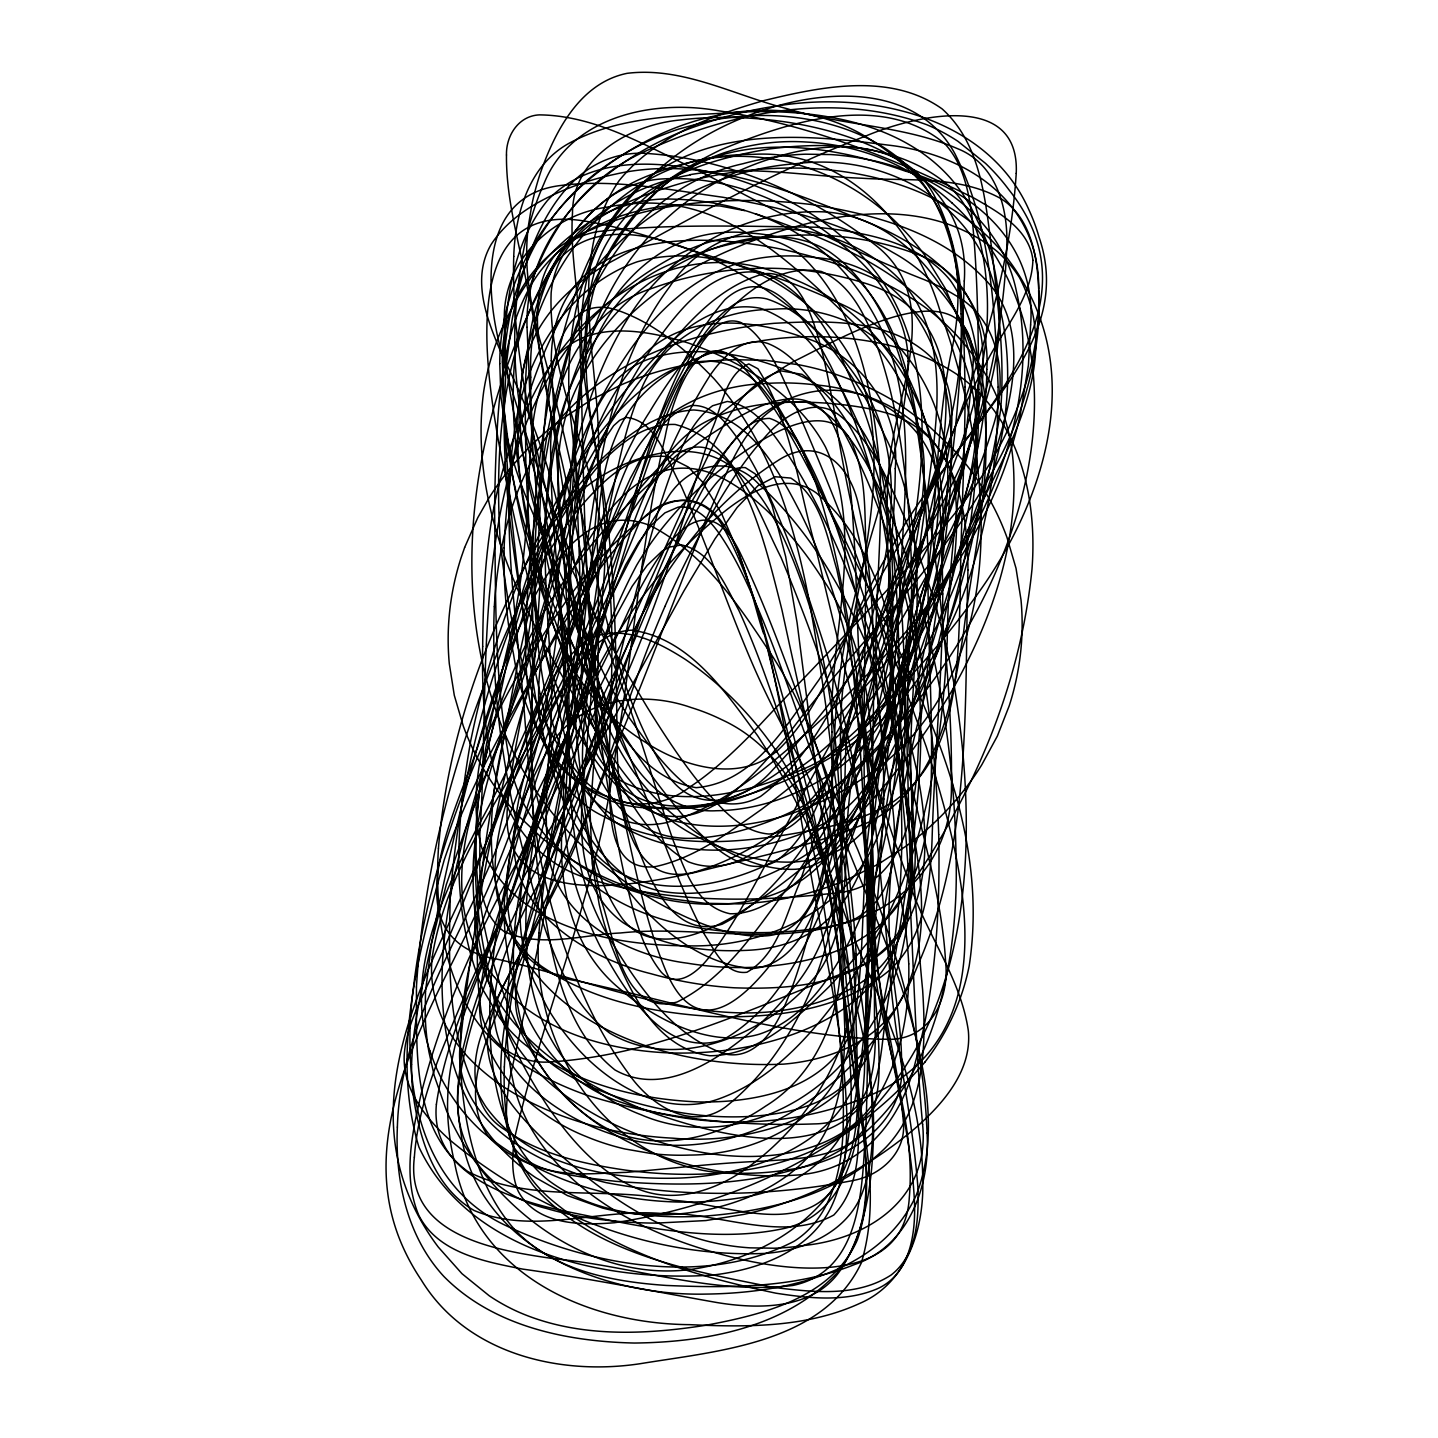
<?xml version="1.0" encoding="UTF-8"?>
<svg xmlns="http://www.w3.org/2000/svg" width="1438" height="1438" viewBox="0 0 1438 1438"><rect width="100%" height="100%" fill="white"/><g stroke="black" fill="none" stroke-linecap="round" stroke-linejoin="round"><path stroke-width="1.5" d="M911.099 630.132L881.296 744.632L860.337 813.602A1122.431 1058.044 -13.4 0 1 840.367 867.581C812.075 930.098 785.921 1003.994 723.116 1039.71C663.673 1059.608 624.182 989.002 600.131 946.384A422.305 398.074 -13.4 0 1 581.186 901.932C559.166 843.279 560.514 779.27 569.987 718.227C586.183 633.565 578.436 547.429 575.613 462.011C572 386.678 592.941 296.731 669.641 264.574C745.172 230.961 834.651 224.652 912.878 252.764C983.736 275.287 992.508 353.442 976.312 415.654C959.398 492.461 927.42 564.846 907.971 640.953C873.819 747.041 903.531 945.575 744.524 950.428C702.661 952.262 658.496 945.701 622.798 922.477C562.653 877.45 585.014 792.428 588.07 728.85C601.515 622.384 574.787 517.141 550.988 414.198C539.574 354.827 511.694 248.217 597.273 231.644C669.766 223.483 743.41 226.413 816.263 227.204C863.447 232.093 917.714 241.171 949.853 279.835A101.109 95.321 -13.4 0 1 954.544 286.845L957.115 291.177C1013.341 397.122 943.346 511.101 915.431 614.421M945.431 439.704C928.373 498.411 900.691 553.271 881.728 611.33C865.281 660.635 852.123 710.965 835.083 760.091C821.08 795.933 809.001 836.97 776.592 860.751A34.692 32.697 -13.4 0 1 748.569 865.442C721.193 857.641 701.295 835.334 682.708 815.022C637.07 761.205 600.419 700.252 568.855 637.322C494.007 489.711 452.017 259.253 619.49 156.796A262.866 247.803 -13.4 0 1 678.538 129.132L706.346 121.511A247.965 233.747 -13.4 0 1 738.341 116.604L751.319 115.723A256.719 241.997 -13.4 0 1 790.289 116.891C843.063 122.302 898.426 144.483 928.013 190.769C951.309 227.258 959.326 271.153 961.033 313.79M664.967 606.405C628.28 689.665 606.171 778.515 568.459 861.362C544.373 917.444 508.621 967.702 485.738 1024.323C469.615 1058.871 468.393 1107.134 504.612 1129.585C540.023 1154.462 583.504 1163.953 625.638 1170.137A472.689 445.564 -13.4 0 0 668.4 1173.911C726.118 1176.374 786.514 1168.501 836.646 1137.997A187.767 176.982 -13.4 0 0 866.233 1115.708C975.917 1003.365 977.768 830.247 954.059 684.416A781.571 736.741 -13.4 0 0 944.874 640.521C934.574 598.567 920.715 557.531 904.502 517.5C888.127 480.544 871.859 440.226 838.839 414.863C812.65 395.216 781.535 417.451 764.135 438.087C739.779 465.283 720.941 496.811 703.254 528.573A995.851 938.726 -13.4 0 0 664.967 606.405M574.301 237.144C503.857 320.315 493.773 436.289 500.226 540.904C508.746 622.816 525.517 709.491 579.244 774.705C606.89 808.551 655.566 813.477 689.575 787.197C712.277 772.242 732.104 753.44 751.229 734.243C817.269 662.702 886.671 594.146 949.601 519.819C1003.149 455.846 1041.651 375.282 1038.631 290.35M912.627 735.735C996.408 638.077 991.159 496.991 961.105 379.38A841.679 793.399 -13.4 0 0 940.686 313.053C915.79 228.48 848.708 148.671 752.991 154.369A218.989 206.425 -13.4 0 0 718.353 156.778C618.25 168.839 546.799 259.613 526.614 353.568C504.648 447.829 526.11 545.775 560.137 634.41C576.8 676.813 591.827 720.007 611.456 761.169C623.84 785.957 642.139 810.043 669.263 819.444C740.786 840.008 817.898 811.158 876.335 769.33A244.352 230.332 -13.4 0 0 912.645 735.735M924.922 1062.107C847.341 1152.737 730.881 1205.26 614.332 1222.749C580.826 1225.464 536.446 1225.194 518.255 1191.311C511.137 1174.9 512.162 1156.44 514.391 1139.112C543.977 1009.332 599.394 885.88 615.59 752.667C633.475 647.513 641.15 540.616 665.201 436.541C671.474 402.047 699.677 313.502 744.291 368.218C785.795 416.984 811.841 476.409 841.536 532.581C905.437 667.627 992.993 810.493 969.176 966.012A243.921 229.936 -13.4 0 1 924.922 1062.107M593.66 316.917C464.528 454.408 491.67 660.851 479.843 833.896C480.651 866.575 474.127 909.481 504.127 931.518C540.76 948.343 582.12 934.718 620.479 932.974C697.7 924.778 779.27 948.109 853.777 919.619C918.54 884.55 888.073 796.077 883.202 738.719C866.575 650.443 883.723 561.09 880.074 472.293C873.873 396.097 859.529 311.381 801.955 256.162C747.257 211.602 673.326 251.075 626.105 287.87A335.018 315.803 -13.4 0 0 593.66 316.917M862.674 981.453C911.656 950.41 916.078 884.981 910.038 832.674C893.699 732.355 904.987 630.186 890.302 529.849A510.113 480.849 -13.4 0 0 876.964 473.659A533.606 503.012 -13.4 0 0 861.56 430.771C839.918 382.885 813.333 327.073 760.378 308.271C708.107 298.061 666.711 343.502 635.506 378.877C545.523 479.861 523.342 615.985 480.04 739.294C462.281 800.768 387.865 929.667 487.464 957.151C604.212 980.41 730.468 1047.403 847.27 990.692A159.978 150.792 -13.4 0 0 862.692 981.471M690.294 174.627C747.257 164.759 804.759 176.155 861.865 178.222C908.187 181.296 958.355 175.202 1000.56 198.426C1029.105 216.06 1036.546 251.992 1038.344 283.106C1042.406 336.887 1030.363 390.992 1008.541 440.028C956.018 554.439 858.432 638.472 785.004 738.701C751.607 777.167 701.295 839.181 644.332 808.084C593.193 774.615 565.835 715.603 547.267 659.359A378.194 356.498 -13.4 0 1 538.477 622.348C525.499 542.881 538.154 461.993 551.419 383.407C567.417 309.943 588.501 230.547 647.01 178.941C714.92 126.544 807.563 134.651 887.588 145.04C966.893 153.776 1039.566 201.967 1038.703 289.038M744.668 210.613L719.935 205.958L681.54 204.645A218.738 206.191 -13.4 0 0 643.253 209.858C594.955 220.194 548.184 248.486 526.2 294.161C501.952 342.945 498.519 398.488 496.074 451.999A2181.823 2056.682 -13.4 0 0 494.582 509.933C495.948 596.195 493.629 683.841 511.191 768.719C524.259 830.175 577.573 874.286 635.704 891.794A257.744 242.95 -13.4 0 0 668.832 900.17C719.575 909.481 778.821 905.005 817.557 867.258C842.632 842.398 857.821 809.558 870.044 776.969C899.181 695.471 898.085 607.843 903.603 522.605C907.396 455.451 909.283 384.306 878.169 322.633A254.58 239.984 -13.4 0 0 852.986 283.214C811.248 227.653 741.523 200.799 673.595 199.163C606.584 195.856 549.298 243.31 517.374 298.601A283.16 266.929 -13.4 0 0 501.269 330.219A271.89 256.306 -13.4 0 0 483.689 391.531C466.343 521.581 538.333 640.521 605.128 745.891C628.478 782.847 658.191 817.377 697.987 837.06A237.917 224.274 -13.4 0 0 729.39 850.505C792.122 875.49 864.651 862.279 885.251 790.505C908.942 720.007 930.907 648.826 952.513 577.627C972.34 500.19 994.233 411.16 952.909 336.887C908.546 269.391 828.414 239.175 755.327 213.687M952.064 203.01C921.47 174.879 883.399 154.855 842.578 146.64A232.507 219.169 -13.4 0 0 805.765 142.002C741.792 137.94 675.734 163.375 635.129 213.759A227.42 214.37 -13.4 0 0 617.549 237.612C577.285 297.468 582.462 373.449 594.703 441.124C615.77 541.389 616.093 643.882 617.082 745.819C618.016 794.908 625.818 895.982 700.306 870.296C745.459 856.275 784.411 827.839 821.026 798.755A641.654 604.859 -13.4 0 0 918.163 700.252C1019.398 573.546 1088.44 373.862 978.451 231.23A268.582 253.178 -13.4 0 0 952.064 203.01M1001.747 251.452C941.566 180.936 841.59 161.487 753.063 169.864A391.28 368.847 -13.4 0 0 684.524 182.338C628.316 198.336 557.567 225.065 551.149 292.867C548.238 370.177 585.446 441.43 599.215 516.242C618.016 597.705 610.844 681.63 609.119 764.351C611.132 797.659 602.037 873.19 655.638 866.557C695.363 857.875 728.689 832.458 761.331 809.54C842.65 748.102 918.073 677.496 977.409 594.254C1038.793 509.232 1080.963 391.298 1028.386 291.716A243.633 229.667 -13.4 0 0 1001.801 251.416M494.546 977.319C445.654 918.828 458.434 836.071 487.123 771.559C520.143 693.745 564.631 621.576 601.929 545.847C629.179 491.976 650.641 435.462 677.136 381.232C692.631 352.13 707.999 319.434 737.73 302.322A39.671 37.388 -13.4 0 1 766.849 298.924C810.924 313.466 838.102 355.492 862.099 392.628A491.454 463.27 -13.4 0 1 885.035 436.361C941.135 546.997 905.329 671.51 911.476 789.067C912.519 840.403 915.413 893.645 897.258 942.663C872.596 1008.308 800.355 1038.631 735.735 1048.877A333.922 314.778 -13.4 0 1 659.97 1052.418C612.786 1049.147 564.81 1036.942 526.2 1008.559A188.612 177.791 -13.4 0 1 494.618 977.265M429.836 1050.926C404.096 973.778 442.616 895.82 476.877 828.126C539.574 716.771 578.058 594.577 630.257 478.512C645.5 451.442 658.928 415.402 691.408 405.516C713.338 404.204 727.484 424.57 738.952 440.28C777.599 501.197 799.941 570.616 822.123 638.76C869.415 786.262 881.476 945.593 855.322 1098.308C845.868 1151.874 796.688 1188.813 744.722 1197.081C653.301 1212.953 552.462 1191.455 481.011 1130.645A206.407 194.561 -13.4 0 1 429.962 1050.89M763.65 633.619C747.49 588.466 731.547 469.956 657.975 507.578C595.943 548.903 555.481 614.655 516.889 676.831A722.577 681.127 -13.4 0 0 493.971 720.204C455.073 804.112 424.839 893.088 413.749 985.228C401.579 1073.036 414.755 1182.18 504.576 1224.96C590.335 1265.889 706.669 1286.992 794.279 1241.174C830.517 1218.256 841.032 1172.779 843.01 1132.713C845.31 1070.357 836.772 1008.218 829.618 946.42A1890.7 1782.239 -13.4 0 0 819.301 879.445L801.326 789.354L767.155 647.208M823.507 865.101C810.996 805.819 779.108 745.873 721.75 719.683A204.987 193.231 -13.4 0 0 691.139 707.55C641.114 689.809 575.739 698.401 548.543 749.234C517.249 801.487 503.3 861.811 475.079 915.664C427.499 1017.816 350.584 1135.445 404.438 1250.287A242.123 228.229 -13.4 0 0 421.262 1279.946C466.379 1353.967 559.616 1376.076 640.611 1363.637C718.065 1350.911 822.913 1343.541 861.254 1263.031C885.844 1181.856 853.111 1098.039 847.485 1016.235C836.485 940.47 831.002 861.955 799.043 791.349A331.926 312.891 -13.4 0 0 776.556 751.427C752.146 715.657 721.373 684.039 685.567 659.575C657.903 641.672 621.45 623.283 588.843 639.173C530.37 682.025 523.234 762.014 493.953 823.812C446.571 943.022 351.483 1074.707 413.641 1206.482A256.683 241.961 -13.4 0 0 438.338 1247.141L461.975 1273.691L489.244 1295.782A195.137 183.956 -13.4 0 0 518.83 1312.157C577.968 1337.915 644.763 1334.967 707.119 1325.045C763.398 1314.44 832.081 1297.561 857.372 1239.826C878.187 1180.131 858.612 1116.769 851.799 1056.337C843.099 994.683 837.509 932.507 824.909 871.464M916.599 422.359C903.28 359.931 884.37 289.937 829.097 251.542C786.029 225.029 731.708 238.223 689.126 258.84A245.916 231.806 -13.4 0 0 658.137 276.905L648.52 283.789A225.604 212.662 -13.4 0 0 617.927 311.435C530.029 407.188 542.827 545.685 550.736 665.399C555.158 724.393 542.701 783.153 547.303 842.075C549.406 914.406 623.139 955.03 687.418 963.19A309.332 291.59 -13.4 0 0 754.788 967.235C805.963 964.395 862.351 950.878 895.425 908.528C920.284 875.4 928.031 833.267 930.817 792.841C933.819 713.392 926.647 633.96 928.283 554.475C921.92 441.843 920.644 269.445 782.667 237.935A188.144 177.359 -13.4 0 0 750.888 233.1C621.683 219.079 567.057 362.376 551.779 466.2C542.126 525.301 540.994 585.284 535.727 644.835C530.928 711.199 521.221 783.512 554.852 844.358C611.887 928.265 729.138 942.178 822.212 927.6C895.389 918.127 951.453 862.782 951.453 787.97C952.819 665.345 933.298 543.258 916.24 422.053M574.157 237.036A198.786 187.389 -13.4 0 1 690.348 174.915M961.105 313.79A448.045 422.341 -13.4 0 1 945.287 439.686M459.854 1048.248C455.594 1101.472 502.006 1140.226 545.793 1160.736A298.349 281.237 -13.4 0 0 572.216 1172.168A287.834 271.315 -13.4 0 0 606.045 1182.611C687.508 1198.267 773.159 1196.218 854.388 1180.256C881.871 1174.702 906.461 1151.64 903.37 1121.874C898.444 1063.832 880.685 1007.481 875.4 949.35A1475.891 1391.247 -13.4 0 1 867.294 865.137C860.733 758.725 866.089 652.079 865.766 545.577C864.633 509.681 866.431 471.305 849.57 438.464C829.241 405.085 784.483 426.421 759.228 441.915C720.025 466.289 685.351 497.925 657.202 534.487A328.008 309.188 -13.4 0 0 636.621 565.314C593.373 646.363 572.881 737.155 543.672 823.758C520.143 910.919 491.239 1004.155 516.314 1094.192A195.568 184.334 -13.4 0 0 531.233 1128.56C575.685 1203.93 662.001 1241.389 743.985 1259.976C802.027 1272.936 904.682 1281.042 909.319 1197.351C916.348 1116.661 881.458 1040.645 873.729 961.483C861.686 833.411 900.35 690.977 821.475 577.213A414.216 390.471 -13.4 0 0 798.45 545.074C776.089 517.68 750.366 491.652 718.209 476.032C636.657 439.615 585.338 537.848 559.472 598.55C504.792 742.368 475.313 895.461 459.854 1048.248M482.683 646.417C481.047 733.829 490.574 851.368 591.845 879.697C671.636 903.657 757.287 902.291 839.415 892.549C904.035 885.035 915.629 808.785 917.983 755.957C921.956 660.689 955.227 566.374 938.906 470.729A334.91 315.695 -13.4 0 0 929.433 432.658C910.919 374.24 872.74 320.44 818.24 290.782A229.343 216.185 -13.4 0 0 788.15 276.977C679.203 230.224 575.811 303.382 530.119 401.705A404.851 381.627 -13.4 0 0 508.279 453.024C486.925 515.074 483.222 581.312 482.683 646.417M504.109 413.317C503.516 496.2 516.116 578.507 532.527 659.539C550.538 735.968 560.532 827.353 627.939 877.881A95.465 89.983 -13.4 0 0 663.457 891.596C694.338 896.575 725.902 890.374 755.022 879.948A243.471 229.505 -13.4 0 0 788.923 864.651C952.172 779.827 863.321 574.175 894.256 432.227C906.156 370.447 936.228 292.291 875.49 245.125C809.324 193.591 726.496 157.695 642.229 153.183C566.68 152.554 531.79 232.956 517.321 295.419A474.091 446.894 -13.4 0 0 512.09 319.973L505.942 367.427L504.109 413.317M530.73 377.169C529.292 449.95 548.974 520.646 557.836 592.384A745.118 702.373 -13.4 0 1 561.575 633.205C566.985 696.118 559.346 772.08 610.539 818.779C672.876 863.034 761.403 857.03 826.688 822.087A127.389 120.073 -13.4 0 0 856.868 797.605C905.509 741.109 907.791 662.612 933.226 595.458C956.252 527.98 984.437 458.219 974.82 385.438A316.684 298.511 -13.4 0 0 960.53 323.604L945.179 288.265L924.742 255.263A274.658 258.894 -13.4 0 0 901.051 227.222C848.222 171.769 766.652 143.351 691.354 162.027A224.148 211.278 -13.4 0 0 655.782 173.009C570.922 201.284 527.333 292.004 530.73 377.169M550.7 454.821C551.455 576.063 579.101 696.747 562.869 818.132C556.596 880.308 570.077 949.565 621.522 990.225A230.35 217.138 -13.4 0 0 650.371 1011.543C682.403 1030.992 721.804 1045.049 759.228 1034.21C803.177 1019.686 830.822 978.577 850.487 939.014C899.523 842.165 897.977 731.816 907.702 626.465A704.44 664.032 -13.4 0 1 915.934 575.524C933.765 479.915 996.786 319.578 860.212 281.794C792.967 261.554 718.982 264.322 652.996 288.031C582.767 310.195 548.723 385.402 550.7 454.821M869.451 887.3C866.629 949.242 880.254 1010.411 878.995 1072.263C878.205 1100.214 871.122 1133.845 843.369 1147.075C818.384 1158.704 790.163 1159.208 763.147 1161.149C717.274 1162.839 671.726 1168.627 625.997 1172.383C588.933 1173.156 540.382 1181.389 514.373 1148.207C502.923 1127.518 506.374 1102.658 509.394 1080.226C538.207 953.017 562.186 824.783 585.787 696.477A3210.695 3026.541 -13.4 0 1 611.006 584.637C639.155 487.446 657.49 378.733 724.896 299.679C772.458 257.096 811.661 330.291 830.409 365.324C865.622 437.296 887.677 516.134 891.937 596.267C896.845 694.015 871.069 789.822 869.451 887.3M908.762 963.909C909.769 1008.074 901.932 1053.587 880.308 1092.538C842.039 1161.149 748.335 1165.175 680.228 1147.704A342.478 322.849 -13.4 0 1 604.427 1119.645C559.975 1096.475 516.889 1061.532 500.442 1012.586C475.313 937.288 468.644 855.772 481.622 777.455A501.503 472.743 -13.4 0 1 507.38 685.477C547.644 585.32 619.994 499.813 707.047 436.81C740.642 415.294 800.031 373.017 831.074 420.777C852.375 461.256 851.817 508.657 855.017 553.181C857.138 602.18 857.533 651.324 862.315 700.18C869.666 789.498 904.089 874.322 908.762 963.909M938.726 834.579C940.236 910.739 935.814 987.69 915.557 1061.442C900.979 1121.928 860.499 1172.33 792.841 1175.295C687.598 1181.874 551.455 1132.03 520.844 1020.674C493.953 908.852 544.804 797.119 593.786 699.03C630.006 628.226 661.552 555.23 694.392 482.826C716.933 442.347 732.787 387.307 781.014 370.896L801.973 374.311C856.904 410.495 873.729 480.148 894.202 538.693C921.309 634.985 935.239 734.692 938.726 834.579M965.078 387.038C965.222 455.325 960.62 523.522 960.314 591.809C957.762 664.194 959.523 754.177 894.148 801.2C863.375 820.864 826.778 827.893 791.349 833.986C739.384 842.47 684.542 847.27 633.816 829.852A187.264 176.515 -13.4 0 1 603.978 816.514C539.52 786.011 529.382 704.261 545.146 641.402C555.481 585.338 568.352 529.526 571.263 472.401C574.823 426.151 577.303 379.111 591.881 334.695A291.86 275.125 -13.4 0 1 611.815 288.714C628.766 257.779 651.63 230.098 678.97 207.809A260.08 245.161 -13.4 0 1 726.172 177L737.173 171.661A274.784 259.038 -13.4 0 1 771.882 158.36C825.376 140.996 900.871 136.754 932.938 193.141C965.222 252.045 963.244 321.806 965.078 387.038M967.954 569.933C964.251 702.535 972.465 841.248 917.714 965.545C870.835 1081.807 738.377 1179.699 610.521 1133.773A237.198 223.591 -13.4 0 1 571.947 1116.787C533.678 1095.504 495.966 1060.219 493.935 1013.646C493.072 971.926 512.845 933.639 530.964 897.258C577.375 814.933 606.674 724.842 634.985 635.111C670.054 531.862 750.061 329.374 892.854 407.889A161.919 152.626 -13.4 0 1 912.339 421.19L923.825 431.436A140.133 132.098 -13.4 0 1 943.076 455.81C963.694 489.963 967.594 530.892 967.954 569.933M414.36 1157.177C404.707 1236.105 496.505 1250.449 554.079 1258.735C633.673 1266.177 712.403 1295.243 792.841 1285.464C866.467 1270.185 861.739 1176.985 866.287 1119.106C869.397 997.81 868.39 876.335 860.607 755.238C856.023 692.9 850.056 630.455 836.754 569.286C827.245 537.111 821.17 497.746 790.828 478.081L775.262 476.751L757.88 485.792L737.209 507.362L714.974 538.873L683.877 591.036L619.023 708.772L540.886 845.023L495.499 930.404A1696.265 1598.966 -13.4 0 0 462.101 1001.711C440.981 1051.555 418.188 1102.479 414.36 1157.177M499.777 363.652L500.927 396.834L505.565 429.477A375.713 354.161 -13.4 0 0 513.294 460.951C524.996 500.298 544.013 536.859 560.478 574.319C583.864 624.667 595.224 679.437 616.507 730.576C631.893 772.691 668.041 813.584 716.466 810.726C753.35 810.349 789.516 798.324 821.188 779.827A181.907 171.482 -13.4 0 0 875.652 730.45C949.511 616.992 924.131 474.648 952.28 347.744C965.509 285.048 957.834 212.752 906.947 168.174A221.937 209.211 -13.4 0 0 871.374 140.187C802.009 94.674 710.066 105.118 640.431 144.339A293.334 276.509 -13.4 0 0 600.275 170.547C540.149 215.664 499.579 287.654 499.777 363.652M504.45 900.044C500.604 982.46 537.686 1076.487 623.391 1103C707.047 1131.958 803.285 1128.219 883.166 1089.339C1009.746 1020.746 960.153 854.837 926.234 746.753C880.793 621.018 836.413 494.33 780.475 372.802C769.941 354.251 759.857 332.951 740.354 322.292C717.724 314.688 703.074 340.824 693.224 356.84C649.94 440.927 627.831 533.732 592.816 621.252C559.562 712.619 511.029 801.343 504.45 900.044M513.276 390.291C512.323 450.777 525.158 510.274 537.866 569.071C549.873 627.166 572.684 686.717 620.659 724.554A241.278 227.438 -13.4 0 0 646.111 742.727C685.71 768.251 745.405 784.789 782.452 745.747C825.322 701.115 841.841 639.515 870.457 586.039A792.05 746.628 -13.4 0 1 894.023 543.366C949.691 435.57 1112.059 320.189 1008.973 189.852A224.616 211.728 -13.4 0 0 985.497 163.357L957.978 141.337A188.522 177.719 -13.4 0 0 926.665 124.675C832.584 90.306 725.777 112.559 637.897 154.747C551.221 197.707 513.618 298.457 513.276 390.291M892.8 599.502C891.578 667.052 891.955 735.178 907.45 801.326C919.08 861.488 932.166 926.432 907.827 985.282A151.493 142.793 -13.4 0 1 899.361 1002.376C876.101 1042.496 827.911 1060.399 783.674 1064.12C686.25 1068.668 563.534 1036.726 516.044 943.274C493.827 883.471 517.518 820.002 532.635 761.547C551.832 696.405 555.949 628.334 567.291 561.683C579.568 489.082 606.207 418.961 645.734 356.84C672.499 318.679 708.233 264.448 761.87 272.753C815.975 293.406 840.062 353.173 861.038 402.73C885.179 465.301 893.429 532.761 892.8 599.502M998.152 387.056L997.433 421.604A697.664 657.651 -13.4 0 1 992.004 479.501C980.572 559.166 954.562 639.946 900.314 701.079A283.25 267.001 -13.4 0 1 869.127 731.079C799.33 788.509 597.309 874.448 595.224 714.38C592.905 616.74 582.498 519.729 571.192 422.772C561.557 338.451 579.298 246.006 642.139 185.107A284.562 268.241 -13.4 0 1 742.206 118.042C810.043 89.533 913.328 77.67 954.886 153.686C991.142 225.317 994.665 308.271 998.152 387.056M411.592 1064.462L411.574 1070.627A247.426 233.244 -13.4 0 0 412.814 1091.837C418.566 1136.074 433.018 1186.602 474.073 1210.472C533.552 1235.35 598.514 1208.513 660.366 1213.402C716.825 1211.102 781.104 1243.816 833.806 1215.02C867.168 1179.394 856.904 1124.929 857.749 1080.298C853.525 934.251 853.237 777.293 768.917 650.857C737.406 603.061 702.733 552.623 650.569 525.733C579.388 497.26 538.351 585.41 515.092 636.764C478.89 725.04 457.59 818.456 437.619 911.476C428.901 962.346 413.299 1012.568 411.592 1064.462M479.807 995.402C474.756 1061.496 529.418 1114.144 586.686 1136.739A240.416 226.629 -13.4 0 0 624.883 1148.962L650.893 1153.492A239.427 225.694 -13.4 0 0 689.431 1155.074C759.282 1154.93 836.197 1115.636 850.074 1041.651C867.617 964.592 858.684 884.532 872.111 806.79A930.296 876.928 -13.4 0 1 881.494 753.206C897.258 671.097 933.693 593.301 938.277 509.124C946.258 433.737 883.669 390.327 815.58 384.917A254.238 239.661 -13.4 0 0 766.49 383.425C709.635 385.258 649.832 412.526 626.824 467.548C600.023 526.218 598.064 591.791 586.524 654.326A708.305 667.681 -13.4 0 1 578.094 693.907C556.776 798.126 491.383 889.097 479.807 995.402M503.174 373.808C504.864 484.085 519.154 594.02 536.392 702.822C547.339 754.986 558.843 810.511 594.397 852.141C629.359 893.016 690.078 891.776 737.209 876.425A223.627 210.811 -13.4 0 0 774.525 861.02C821.637 838.516 855.143 794.153 868.947 744.363C889.044 668.508 902.705 590.964 915.647 513.618C927.923 429.117 927.672 332.052 868.929 263.729C838.444 227.815 797.533 201.823 753.692 185.25A339.422 319.955 -13.4 0 0 718.101 174.016C661.965 160.445 590.712 154.315 547.447 200.493C508.135 248.594 505.062 314.401 503.174 373.808M504.343 319.524C503.138 445.852 567.83 562.348 568.837 688.658C569.897 771.217 563.696 859.169 606.692 933.532C635.236 981.453 669.659 1034.857 724.824 1053.946C753.26 1060.237 772.781 1032.412 782.883 1009.853C801.272 969.014 810.96 925.011 821.835 881.746C848.294 743.716 917.192 614.871 924.221 473.318C925.209 417.541 898.678 364.875 858.468 327.379C797.461 268.457 728.545 197.042 636.387 203.459A197.078 185.772 -13.4 0 0 606.89 207.18C551.383 214.819 502.833 260.925 504.343 319.524M598.298 459.477L598.082 478.638A694.626 654.775 -13.4 0 1 596.572 508.621C592.492 561.251 583.037 613.415 581.545 666.261C580.952 706.633 584.062 755.813 620.785 780.78C680.551 811.715 753.278 792.392 811.032 765.627A232.579 219.241 -13.4 0 0 857.425 734.836C945.269 652.798 981.956 526.308 1000.578 410.387C1005.108 358.152 997.9 305.935 992.364 254.095C985.551 203.819 982.406 145.346 942.214 108.964C890.32 72.098 821.332 86.64 763.955 100.57C710.875 115.705 655.153 136.52 619.185 180.541C562.833 263.226 602.414 367.175 598.298 459.477M831.991 732.032C830.337 804.237 839.648 876.066 840.906 948.163C843.117 1009.027 819.103 1073.125 765.555 1106.164A204.142 192.422 -13.4 0 1 733.542 1124.192C690.725 1144.235 636.998 1149.501 596.069 1122.053C554.169 1094.66 527.369 1050.064 508.171 1004.91A465.085 438.41 -13.4 0 1 481.299 909.355C465.085 816.209 490.034 723.494 510.939 633.331C522.156 583.361 527.117 532.276 528.537 481.155C531.377 439.992 530.838 395.18 554.277 359.392C586.165 318.841 645.986 329.697 688.874 343.197C743.302 362.394 797.569 394.821 825.556 447.146C867.222 537.56 827.767 637.304 831.991 732.032M856.077 953.538C860.068 1039.063 813.602 1121.838 744.165 1170.065C713.446 1191.509 672.427 1204.055 636.477 1188.273C599.43 1172.437 571.911 1141.053 549.298 1108.698C500.64 1036.115 469.381 949.134 473.426 860.949C478.171 776.933 520.394 700.971 530.999 617.927C541.838 545.793 538.729 472.491 546.907 400.088C551.617 363.796 561.413 295.149 614.08 309.134C653.337 321.699 685.98 349.65 714.057 378.787C795.016 470.945 809.989 597.507 827.066 714.201C835.64 794.1 852.051 873.226 856.077 953.538M908.133 361.154C906.749 414.324 891.057 465.984 876.749 516.817C858.935 576.476 842.578 636.998 837.06 699.228C831.991 752.991 833.591 807.383 824.387 860.733C819.48 892.962 803.195 934.017 765.304 935.922C738.323 937.486 712.116 928.283 687.688 917.768C618.771 886.797 559.688 834.202 521.976 768.611C465.84 667.915 461.256 546.224 486.655 435.75A685.225 645.914 -13.4 0 1 530.029 310.213C556.937 255.766 589.67 185.718 658.946 179.175C739.186 173.045 817.97 214.01 870.871 272.519C891.614 297.324 908.061 328.152 908.133 361.154M1016.235 173.369C1003.994 366.348 897.851 536.698 848.941 720.708C832.746 775.1 817.988 829.942 799.348 883.579C785.867 914.298 778.102 954.347 746.933 972.25C725.165 975.072 714.56 949.997 704.764 934.898C690.635 908.708 679.473 881.081 668.311 853.525C635.326 767.748 598.118 683.661 564.81 598.01C539.304 527.656 511.856 453.312 521.958 377.241C529.13 324.161 568.999 283.753 614.655 259.883C696.19 214.927 777.958 169.45 865.155 136.286C912.735 115.993 1019.991 89.677 1016.235 173.369M416.445 987.007C416.768 1048.877 411.412 1130.52 468.069 1171.7C531.395 1203.66 605.668 1185.775 673.2 1200.299C724.554 1203.211 803.518 1239.61 837.311 1182.521C865.101 1106.865 843.477 1023.586 838.246 945.88A1479.522 1394.662 -13.4 0 0 827.461 879.265L813.854 815.076L791.206 726.585L759.695 615.356L738.988 553.846L721.552 513.492L702.265 481.748L688.281 467.026L668.023 456.745C629.233 451.55 600.059 483.959 577.195 510.634C550.107 545.865 528.645 584.906 509.591 624.937C458.165 739.024 424.066 861.811 416.445 987.007M438.446 848.366C433.881 921.147 446.715 1007.499 508.639 1054.198C524.259 1066.313 541.569 1076.109 559.562 1084.27A341.741 322.13 -13.4 0 0 585.32 1094.66C658.766 1118.117 737.317 1126.709 814.196 1123.905C874.106 1123.33 877.522 1061.909 874.484 1016.882C873.98 846.766 878.618 668.293 800.139 512.126C777.455 468.68 749.072 413.802 693.691 409.974C657.633 412.149 627.867 434.312 602.54 458.291C568.01 494.169 540.832 536.14 517.428 579.927C475.115 663.601 445.942 754.608 438.446 848.366M986.81 369.368C986.72 448.279 956.234 522.587 930.548 595.907C912.95 644.098 900.943 693.997 887.03 743.302C873.693 784.842 861.218 831.919 824.495 859.277A56.873 53.601 -13.4 0 1 794.98 869.289C759.803 870.529 727.197 853.111 698.706 834.22A307.93 290.26 -13.4 0 1 674.062 815.292C596.608 752.577 580.143 648.826 567.003 556.111C557.674 485.72 533.768 418.584 502.239 355.276C487.59 321.267 470.532 279.511 491.221 244.334C511.892 212.608 547.842 195.298 582.462 183.075A274.209 258.481 -13.4 0 1 614.727 174.304C698.059 155.178 780.87 187.03 856.976 218.091C922.441 242.285 992.112 290.8 986.81 369.368M1030.597 324.934L1028.422 365.108L1020.261 414.719A467.008 440.208 -13.4 0 1 998.152 484.732C957.528 582.983 884.082 662.972 806.197 733.398C764.279 769.384 720.6 808.156 666.01 822.698C595.476 838.03 560.029 759.606 547.554 703.739C528.088 614.134 531.988 520.951 547.806 431.112C565.26 348.32 590.73 261.159 650.443 198.336C715.639 127.658 823.273 142.038 905.023 171.014C976.294 190.823 1036.96 245.862 1030.597 324.934M1032.897 260.224C1031.603 298.619 1003.454 328.781 986.917 361.639C931.842 462.748 902.219 574.697 865.604 683.158C851.368 723.817 837.329 765.106 814.196 801.721C803.231 817.126 789.067 832.548 769.024 834.04C740.983 831.775 721.84 808.839 704.458 789.282C682.816 763.236 664.248 734.836 646.507 706.058C588.43 608.921 531.826 506.266 517.806 392.197A493.216 464.923 -13.4 0 1 515.361 316.27C518.669 271.225 525.283 225.353 543.924 183.776C570.922 115.957 654.074 98.827 719.395 110.924C808.731 124.567 893.915 158.162 974.443 198.336C998.727 212.303 1029.536 229.271 1032.897 260.224M489.819 1006.474C488.92 1067.589 497.135 1138.249 547.501 1179.627C591.611 1213.169 649.904 1218.903 703.542 1216.189C768.593 1211.371 837.959 1194.87 885.664 1147.524C925.766 1105.912 926.126 1043.826 922.621 989.793C912.069 882.555 912.447 772.386 876.569 669.515C850.343 600.796 813.279 533.372 758.186 483.528C729.12 452.682 686.429 465.247 666.783 499.238C633.906 545.757 610.826 598.334 586.686 649.67A1434.98 1352.673 -13.4 0 0 564.523 702.391C527.297 799.959 492.245 900.997 489.819 1006.474M532.833 647.082L531.485 761.115L532.887 811.122A1011.184 953.178 -13.4 0 0 539.466 882.357C550.862 947.984 559.526 1025.492 614.961 1069.944C663.835 1097.607 718.515 1059.482 755.363 1028.116A303.292 285.91 -13.4 0 0 787.449 994.772C848.762 928.103 842.596 833.698 845.778 749.791C853.525 633.277 927.133 512.377 869.523 398.236C834.831 336.348 776.502 290.746 713.715 259.613C666.801 238.295 598.514 215.035 558.124 260.404C518.453 318.355 525.859 393.329 525.769 460.088C528.07 522.425 533.444 584.673 532.833 647.082M866.107 1020.261C876.677 1120.004 743.266 1125.001 673.505 1111.286C610.629 1100.627 493.558 1061.532 519.154 977.247C538.207 907.684 555.014 837.365 565.278 765.897C580.215 645.536 581.599 517.285 649.706 411.717A561.899 529.669 -13.4 0 1 678.664 368.236C713.5 327.217 759.462 259.667 821.44 271.512C853.579 285.569 867.617 321.141 879.103 351.807C891.92 389.878 899.307 429.531 904.43 469.291A996.552 939.391 -13.4 0 1 910.703 546.692C919.691 706.525 861.524 860.715 866.107 1020.261M872.219 809.504L872.506 890.05L875.329 942.285A969.985 914.352 -13.4 0 0 879.067 978.451C887.336 1054.252 911.44 1127.752 914.55 1204.145C915.449 1235.422 909.391 1274.535 877.324 1288.772C845.292 1302.397 809.27 1298.316 775.837 1293.175C696.351 1276.297 613.631 1252.858 550.628 1199.148C498.626 1154.912 494.546 1080.369 505.978 1017.78C518.201 944.874 544.786 875.526 570.257 806.466C594.218 744.578 609.442 679.293 639.353 619.76C671.977 557.405 717.274 499.112 777.203 461.041C817.845 433.737 851.062 464.726 858.917 507.237C880.811 606.351 871.752 708.88 872.219 809.504M915.269 848.258C915.377 877.773 912.932 908.96 897.006 934.664C860.643 984.796 791.313 989.847 734.405 987.798A381.807 359.895 -13.4 0 1 651.072 973.742C583.792 957.277 503.821 907.306 514.732 827.749C519.855 771.145 544.211 718.946 561.233 665.345A582.3 548.903 -13.4 0 0 574.157 618.682C597.345 506.374 598.01 382.454 669.659 286.737C721.265 207.414 832.44 215.862 895.263 275.107A132.386 124.8 -13.4 0 1 917.696 304.101C946.725 359.212 936.605 423.922 928.66 482.952C918.469 552.3 908.474 621.971 907.791 692.181A975.324 919.385 -13.4 0 0 908.69 742.853L915.269 848.258M477.344 936.695C477.146 960.332 477.236 984.131 480.651 1007.571C483.599 1041.13 516.206 1064.21 549.244 1061.999C656.627 1055.636 755.31 1006.69 854.567 968.763C937.36 934.341 931.447 832.818 914.406 760.378C886.869 643.703 851.314 528.753 834.148 409.794C827.623 375.695 821.655 341.058 808.174 308.864C800.732 290.746 785.292 270.236 763.147 273.957C709.563 289.38 674.907 338.757 640.881 379.704A741.379 698.85 -13.4 0 0 609.155 425.217L578.094 479.124A612.696 577.555 -13.4 0 0 553.199 534.846C525.068 607.052 514.247 684.2 499.831 759.875C488.884 818.294 478.692 877.144 477.344 936.695M504.109 547.914L504.253 574.229A537.093 506.284 -13.4 0 0 513.492 653.948C524.528 727.179 567.794 808.3 652.385 807.958C713.769 813.908 773.59 785.777 814.124 740.588C930.08 626.555 1044.905 463.845 996.157 293.1C976.294 202.327 884.747 152.392 796.418 163.644A266.443 251.147 -13.4 0 0 737.317 174.447C708.844 182.932 681.738 195.784 657.058 212.303A293.118 276.312 -13.4 0 0 585.068 280.554C528.86 357.343 507.848 454.318 504.109 547.914M525.643 634.553C525.23 677.927 527.53 725.471 555.14 761.205C579.029 790.361 617.118 803.213 653.499 807.203A204.196 192.476 -13.4 0 0 683.122 808.192L692.936 807.599A190.14 179.229 -13.4 0 0 718.766 803.77C854.999 772.044 917.12 630.635 978.469 519.46C1013.305 450.058 1034.282 369.494 1016.594 292.256C1002.628 220.643 936.39 172.147 867.581 159.546A253.465 238.924 -13.4 0 0 830.661 154.567L805.496 154.19A253.897 239.337 -13.4 0 0 743.194 163.662C635.488 187.371 578.418 290.62 559.526 391.316A1783.515 1681.202 -13.4 0 0 550.808 429.513L534.792 519.478A1129.729 1064.929 -13.4 0 0 527.926 585.59L525.643 634.553M538.962 932.885C528.681 1051.322 616.543 1178.711 743.752 1173.264A242.519 228.606 -13.4 0 0 786.029 1170.029C842.74 1163 907.45 1126.871 901.554 1061.01C901.464 1030.363 895.892 1000.111 892.459 969.733C883.381 901.842 893.375 833.123 908.079 766.742C925.569 674.512 965.563 582.911 954.796 487.464C949.116 450.112 919.349 421.01 883.292 412.113C867.006 407.655 850.218 405.354 833.447 403.701C788.851 399.962 741.001 401.4 701.241 424.3C663.116 447.506 644.763 490.843 630.707 531.251C590.047 662.253 549.406 795.502 538.962 932.885M551.257 360.704C557.441 486.188 567.992 611.599 576.674 736.975C584.044 798.863 585.14 867.204 623.031 919.601C650.767 953.7 698.688 936.336 730.288 918.199C821.943 864.651 895.748 783.351 950.5 693.188C990.494 623.247 1019.344 543.402 1013.125 461.76C1007.696 391.999 965.293 328.547 904.754 294.215C809.288 237.072 551.779 185.556 551.257 360.704M590.047 811.284L592.168 863.771L599.251 904.664A415.115 391.316 -13.4 0 0 611.168 944.838C629.089 990.369 655.386 1048.374 709.887 1055.762C758.581 1055.456 796.526 1018.32 829.277 986.522C935.707 872.093 1016.271 726.532 1031.981 569.304C1037.445 498.932 1019.955 419.716 959.703 376.271C924.059 351.645 881.26 340.608 838.516 337.553A331.099 312.1 -13.4 0 0 779.414 338.379C726.496 344.257 669.874 360.65 634.841 403.341C604.535 442.742 598.747 494.259 597.273 542.396C600.095 632.181 598.028 721.804 590.047 811.284M846.928 1119.537C847.036 1149.573 844.088 1180.544 830.769 1207.902C809.055 1251.509 758.419 1269.754 712.817 1275.039C606.584 1282.426 468.429 1252.624 418.943 1147.093C390.435 1052.76 418.889 951.992 444.216 859.96A632.343 596.069 -13.4 0 1 454.192 832.314C479.052 769.096 513.492 710.264 547.015 651.396C574.086 606.333 601.3 560.371 638.706 522.965C664.626 492.191 705.968 491.239 725.004 530.532C766.059 606.512 777.095 693.997 793.866 777.581C803.195 831.182 812.452 884.819 822.931 938.205C834.112 998.134 845.562 1058.422 846.928 1119.537M942.735 593.966C942.429 676.489 934.358 758.707 932.022 841.158C929.829 886.869 925.263 938.601 888.63 970.992C841.194 1010.249 776.43 1017.798 716.951 1016.72C655.746 1013.628 592.492 1001.118 541.119 965.994C444.324 891.021 525.391 761.026 555.859 672.966C578.256 618.735 598.172 563.211 609.622 505.547C617.801 468.339 624.398 430.429 639.047 395.055C658.478 339.692 716.519 309.709 772.709 309.278C829.169 304.658 889.763 331.423 912.231 386.031C941.584 450.975 941.692 524.043 942.735 593.966M436.397 1104.258C429.728 1172.941 508.081 1198.465 561.539 1210.526C634.446 1224.888 710.462 1244.373 784.663 1228.358C853.219 1212.324 860.319 1130.897 864.4 1073.054C867.456 942.609 915.017 815.885 903.046 684.901C891.884 616.381 871.644 539.951 816.496 493.09C783.081 468.644 742.853 495.409 716.717 517.968C618.807 598.909 566.338 718.443 529.526 837.006C505.493 928.427 449.932 1010.141 436.397 1104.258M507.83 803.572C495.031 912.393 630.509 886.545 695.345 872.381C753.386 857.408 813.225 846.227 868.462 822.284C938.403 787.97 952.585 701.96 963.55 632.612C972.753 554.709 993.928 476.499 982.999 397.643A311.633 293.765 -13.4 0 0 974.551 359.23C954.221 286.881 897.33 210.577 815.112 211.71C741.343 211.799 669.838 252.567 630.347 314.598C584.565 385.743 568.819 470.657 554.043 552.587C543.133 637.088 515.972 718.784 507.83 803.572M842.416 827.353C842.488 928.229 806.574 1042.694 725.471 1107.008C689.809 1132.802 648.017 1102.91 627.615 1072.281C595.62 1028.799 574.445 978.379 557.782 927.312A668.562 630.204 -13.4 0 1 544.517 878.025C531.952 822.482 528.663 765.501 524.061 708.934C516.404 613.523 499.381 516.961 516.044 421.55C527.189 353.478 570.077 285.389 637.196 261.806C739.078 233.136 856.419 312.441 870.925 416.822C883.651 506.518 853.363 594.289 843.531 682.691C837.491 730.756 842.219 779.144 842.416 827.353M927.043 1133.162C930.368 1185.847 908.96 1245.703 855.107 1264.344C795.43 1288.232 729.533 1288.089 666.279 1285.446C611.222 1281.707 550.61 1270.167 512.288 1226.866C479.124 1187.752 466.649 1135.75 461.922 1085.798A462.982 436.415 -13.4 0 1 460.555 1037.733A427.176 402.676 -13.4 0 1 469.022 968.116C500.712 840.223 575.182 728.976 629.017 609.928C649.239 570.473 699.605 467.835 740.211 553.019C786.209 648.88 814.214 752.362 857.641 849.481C893.681 940.003 923.663 1035.09 927.043 1133.162M895.245 468.662C895.209 516.062 888.181 563.139 887.839 610.521C886.743 670.288 898.534 729.264 911.98 787.197C924.868 844.825 942.196 902.021 945.557 961.285C949.907 999.59 929.146 1042.065 885.269 1039.225A146.047 137.671 -13.4 0 1 876.587 1039.135C774.291 1034.048 676.166 1002.178 576.656 980.77C542.629 976.06 513.474 952.208 505.349 918.469A283.879 267.594 -13.4 0 1 492.138 856.814C485.019 759.3 526.811 667.951 551.922 575.865C576.386 497.854 587.477 407.475 650.174 348.967C692.469 313.664 752.775 319.452 801.361 336.708C858.81 353.119 900.655 407.943 895.245 468.662M973.292 361.963C965.779 454.839 948.181 546.943 947.229 640.521C942.825 736.094 928.786 833.375 885.574 919.835A539.484 508.531 -13.4 0 1 842.938 991.483C810.439 1036.061 771.253 1080.513 717.76 1099.297C663.853 1117.847 608.544 1084.522 574.086 1044.599A264.484 249.313 -13.4 0 1 547.357 1007.696L533.983 981.093L528.878 967.54A189.672 178.797 -13.4 0 1 520.646 927.959C515.757 865.712 542.503 807.509 557.009 748.299C575.631 674.512 576.782 595.224 612.894 526.668C649.383 464.294 710.48 421.352 766.814 378.248A454.947 428.866 -13.4 0 1 793.381 361.603C837.653 340.357 972.825 259.361 973.292 361.963M457.733 1088.26L457.608 1096.924A236.623 223.052 -13.4 0 0 460.843 1132.155C476.104 1246.584 602.666 1296.411 705.734 1294.092C783.674 1293.139 880.577 1273.367 916.276 1195.086C938.816 1136.937 925.892 1072.748 909.93 1014.653C889.888 944.766 859.007 878.816 832.962 811.14C809.019 748.191 788.545 683.967 763.398 621.468C750.708 590.892 737.64 560.083 718.658 532.743C708.97 519.693 696.136 505.241 678.179 507.147L664.931 512.863L651.756 524.834L638.634 542.396L625.602 564.918L599.862 622.187L562.258 728.922L503.264 918.936L471.61 1014.365L461.364 1055.24L457.733 1088.26M527.009 327.361C531.97 427.859 531.017 531.449 565.871 627.22A564.774 532.384 -13.4 0 0 583.145 668.149C608.723 715.441 637.376 777.527 696.118 787.682C755.22 782.667 787.629 723.098 818.887 679.94C856.419 621.396 889.061 559.921 925.371 500.64C967.954 416.786 1075.75 343.682 1038.937 236.785A209.786 197.761 -13.4 0 0 1028.925 209.84C987.6 116.82 871.266 90.989 778.911 105.693A372.568 351.214 -13.4 0 0 702.104 124.243C614.188 152.805 524.259 226.862 527.009 327.361M432.227 957.007C427.338 999.77 448.261 1041.328 480.184 1068.793A219.726 207.126 -13.4 0 0 500.406 1084.701C528.573 1103.773 560.335 1116.823 593.049 1125.774A374.923 353.424 -13.4 0 0 672.966 1138.177C757.898 1145.942 867.743 1111.053 880.344 1015.264C919.511 853.381 904.933 680.659 837.545 528.177C812.254 477.146 731.583 253.232 669.155 402.532C627.615 500.442 603.906 605.56 552.552 699.389C511.766 784.555 447.146 861.56 432.227 957.007M922.603 1124.516C930.062 1197.243 870.242 1238.37 804.633 1245.434A249.241 234.951 -13.4 0 1 774.093 1248.22L749.935 1247.842A227.941 214.873 -13.4 0 1 709.689 1241.749C647.244 1226.596 594.865 1186.476 548.184 1143.983C519.927 1116.733 488.543 1084.378 487.356 1042.658C489.315 999.752 516.889 964.197 533.822 926.252C579.604 827.12 603.475 719.953 630.293 614.619C643.271 563.876 655.782 512.827 674.53 463.827C683.841 442.598 693.314 419.95 712.583 405.75L727.304 401.454C756.999 406.073 773.284 434.6 789.372 456.871C807.095 484.39 821.943 513.654 835.388 543.456A998.17 940.919 -13.4 0 1 855.286 591.665L871.338 638.202A855.592 806.52 -13.4 0 1 892.836 725.094C914.388 857.102 910.38 991.555 922.603 1124.516M951.039 460.196C951.021 518.992 940.2 577.069 927.852 634.338C912.627 698.976 905.455 765.969 880.667 828C853.956 907.54 768.809 947.588 689.054 945.862C612.768 945.665 513.222 927.51 481.784 847.809C463.557 780.097 492.875 711.954 512.503 647.945C532.491 588.609 548.13 527.836 570.239 469.219C605.596 373.988 668.868 257.6 784.627 255.964A186.706 175.993 -13.4 0 1 815.562 257.636C918.217 265.059 955.767 371.04 951.039 460.196M964.287 281.003C959.847 426.978 947.085 576.872 881.386 709.851A1058.386 997.684 -13.4 0 1 848.887 773.536C814.986 829.025 782.272 893.375 722.092 924.221C667.178 941.027 645.608 866.826 630.653 828.953C575.955 663.547 587.099 487.698 578.777 316.324C576.728 281.938 570.203 247.642 572.504 213.094C572.504 157.119 630.329 124.549 680.444 119.965C785.885 106.7 973.382 142.02 964.287 281.003M844.825 1028.799C844.555 1071.004 840.152 1116.535 813.279 1150.993C786.91 1183.456 746.717 1201.377 706.579 1209.879A233.981 220.571 -13.4 0 1 666.855 1214.697L640.359 1214.265A205.58 193.788 -13.4 0 1 602.486 1208.028L567.471 1195.589L535.763 1177.704A226.665 213.669 -13.4 0 1 491.94 1137.979C416.84 1045.12 440.963 915.79 471.053 810.241C488.866 750.456 502.096 689.503 513.564 628.226C525.535 568.423 550.089 504.145 606.476 473.192A168.444 158.791 -13.4 0 1 627.238 463.054C659.035 450.076 698.311 444.45 728.473 464.582C761.008 486.907 778.246 524.241 792.931 559.562A669.551 631.138 -13.4 0 1 817.934 636.171C849.283 764.621 838.965 897.833 844.825 1028.799M873.603 1129.962C872.776 1176.554 867.527 1225.482 842.938 1266.141C817.395 1309.766 760.36 1309.766 716.412 1302.451C651.935 1291.072 587.711 1278.166 522.821 1269.125C484.858 1261.611 438.248 1253.307 418.817 1215.362C402.388 1176.32 412.221 1132.587 421.352 1092.988C441.089 1015.641 473.659 942.25 511.515 872.183C561 783.548 605.811 692.451 648.646 600.455C665.452 566.23 682.223 531.79 703.416 500.011C714.111 486.386 725.309 466.146 745.351 467.638L755.184 473.875L764.009 486.547L771.954 505.008L785.615 556.452L797.101 622.78L822.159 817.809L833.141 893.16L841.967 940.829L865.622 1046.792L872.093 1093.293A460.394 433.988 -13.4 0 1 873.603 1129.962M922.711 1179.196C924.508 1227.351 907.72 1282.84 859.852 1303.349C806.97 1327.669 746.969 1327.292 689.988 1324.668C585.985 1323.895 475.331 1274.158 454.516 1162.353A275 259.235 -13.4 0 1 448.692 1127.68C440.999 1054.611 473.821 986.378 501.215 920.841A976.726 920.697 -13.4 0 0 512.557 891.991L569.682 724.914L589.023 674.62L610.089 626.842L632.163 586.255L647.082 565.476L661.893 551.311L669.191 547.141L681.468 544.912C712.277 551.815 725.219 585.464 738.862 610.377C760.127 656.681 775.801 705.267 791.493 753.656C813.387 821.799 833.591 890.679 861.739 956.612C892.674 1027.163 922.315 1100.933 922.711 1179.196M504.343 1066.924C503.39 1097.536 505.601 1128.956 517.231 1157.59A136.97 129.096 -13.4 0 0 533.66 1185.955C593.049 1254.17 688.892 1270.221 773.195 1287.334C812.182 1292.061 856.347 1297.579 891.093 1275.021C917.516 1254.655 918.882 1217.806 917.893 1187.249C912.339 1114.738 895.011 1043.646 889.763 971.027C880.056 869.882 870.709 768.629 855.79 668.077C845.993 605.434 835.532 542.521 815.436 482.215C805.334 458.614 796.796 427.374 769.69 418.404C748.425 418.35 735.771 437.871 724.482 453.096C707.927 477.793 694.644 504.486 681.882 531.287C650.641 598.675 623.427 667.825 594.325 736.148C549.532 841.392 509.771 951.614 504.343 1066.924M558.25 465.642C554.367 578.31 595.134 685.782 618.448 794.531C632.612 852.608 642.121 912.339 664.68 968.008C712.421 1086.337 799.977 921.956 827.929 877.539A951.668 897.078 -13.4 0 0 852.806 830.014C896.863 743.087 916.096 646.525 955.839 557.854C990.494 471.556 1069.89 372.712 1019.47 277.552A134.848 127.101 -13.4 0 0 997.451 251.686C922.225 190.283 814.375 214.01 732.715 248.954C643.793 286.144 560.389 363.113 558.25 465.642M883.867 799.007C879.75 878.798 876.856 962.13 848.24 1037.643C820.217 1090.543 753.548 1102.874 698.778 1101.939C635.704 1099.387 570.131 1082.724 521.023 1041.328A165.262 155.771 -13.4 0 1 499.633 1017.798L483.438 990.584C449.375 911.836 456.206 823.093 470.765 740.642C489.531 648.736 521.688 559.256 569.394 478.333C603.672 418.494 691.139 311.417 761.529 387.505C831.488 473.875 858.055 587.297 877.072 694.392A828.396 780.888 -13.4 0 1 883.561 773.087L883.867 799.007M910.434 871.015C910.344 921.614 902.057 973.67 875.814 1017.727A257.6 242.824 -13.4 0 1 852.788 1050.783C804.723 1113.893 716.322 1147.236 641.078 1114.756A198.354 186.976 -13.4 0 1 610.611 1099.98C484.3 1023.011 529.813 854.747 554.223 736.795C575.47 646.219 565.386 552.282 580.305 460.951C587.387 418.728 607.789 371.615 652.133 358.008C681.774 348.841 713.643 350.584 743.662 356.876A242.357 228.462 -13.4 0 1 784.824 369.746C867.599 396.96 896.144 484.804 898.714 563.66C906.371 665.92 907.126 768.557 910.434 871.015M978.811 389.41C978.901 543.924 951.758 734.476 796.023 809.594A299.014 281.866 -13.4 0 1 768.755 821.547C746.448 829.978 723.116 836.323 699.245 837.941C601.893 846.353 575.506 732.769 571.156 657.669C563.66 547.447 576.998 437.386 585.787 327.666C587.585 306.959 589.76 286.054 596.303 266.21C615.644 210.2 669.533 174.987 720.312 150.001C788.006 121.978 882.033 90.864 945.233 144.195C962.507 163.213 968.295 189.331 971.675 214.064C977.876 272.267 978.128 330.938 978.811 389.41M494.33 606.674C489.909 712.134 511.515 816.838 541.281 917.498C555.32 960.099 572.468 1005.791 609.982 1033.293C679.725 1074.132 772.188 1031.837 818.078 973.095C842.812 936.821 844.699 891.398 846.515 849.013C846.551 769.564 868.282 692.307 895.946 618.43C913.292 569.79 932.363 521.581 944.712 471.34C952.405 436.235 958.427 395.917 937.522 364.03C897.833 318.05 829.528 320.35 774.057 323.316A415.061 391.244 -13.4 0 0 712.583 333.382C653.895 346.953 597.004 374.941 557.836 421.747C515.361 473.551 498.033 540.904 494.33 606.674M506.482 154.998C505.942 200.134 519.675 243.867 527.422 287.959C557.351 433.611 576.8 581.096 598.783 728.077C606.117 776.826 613.487 825.646 624.074 873.837C632.774 907.45 638.975 943.975 661.049 971.908C677.801 990.854 700.522 969.482 710.965 954.706C731.529 927.816 747.472 897.815 763.65 868.192C800.535 797.515 838.642 727.448 879.175 658.784C921.47 583.792 968.403 509.825 993.011 426.637C1007.912 380.315 1001.369 320.674 954.814 294.97C945.287 289.146 935.149 284.382 924.922 279.925C847.593 249.835 774.561 210.272 701.115 171.967C649.616 148.168 597.813 115.507 539.448 114.878C518.633 115.705 505.96 135.675 506.482 154.998M502.401 362.017L503.713 406.702L512.126 473.264A852.105 803.231 -13.4 0 0 521.491 519.855C537.021 586.003 561.395 649.634 587.117 712.385C612.085 766.31 634.32 829.6 687.885 861.614C739.869 882.285 783.351 830.121 814.375 795.825C854.316 747.383 888.342 694.248 918.433 639.209A922.423 869.523 -13.4 0 0 940.452 595.26C966.102 539.142 987.421 480.975 1004.173 421.604C1015.803 377.673 1021.951 326.084 992.256 287.492C947.93 233.999 876.767 214.424 810.726 204.448C736.436 195.766 658.568 200.08 589.364 230.529C535.979 251.722 500.784 304.982 502.401 362.017M604.931 546.494C606.459 635.416 568.927 723.062 587.765 811.859A206.029 194.202 -13.4 0 0 611.204 868.121C644.044 915.539 691.858 963.424 752.2 968.619C797.713 964.718 814.214 913.615 826.149 876.749C841.068 825.7 849.714 773.123 861.757 721.373A944.802 890.607 -13.4 0 1 885.413 637.699C923.699 518.507 1000.435 404.42 985.605 274.101C982.118 241.368 972.627 206.982 947.139 184.316C898.103 143.692 829.456 141.319 769.078 148.995C709.383 158.827 645.428 179.444 607.231 229.325C548.525 326.696 608.4 441.951 604.931 546.494M920.787 733.488C920.356 839.109 894.274 942.16 881.997 1046.594C880.11 1060.723 878.061 1075.013 872.776 1088.332C829.636 1169.507 709.815 1133.468 642.444 1109.165C593.319 1088.314 544.157 1061.064 510.526 1018.553A197.312 186.005 -13.4 0 1 490.502 986.63A174.124 164.148 -13.4 0 1 474.864 922.89C478.045 812.111 551.419 720.959 594.703 623.211C636.333 541.605 661.031 451.55 710.857 374.186C723.44 356.211 744.129 335.252 768.198 343.61C791.601 353.173 807.239 374.473 821.44 394.389C863.429 458.938 890.697 532.294 907.773 607.088A662.684 624.667 -13.4 0 1 920.104 702.966L920.787 733.488M450.22 897.474C448.566 967.325 446.445 1045.12 485.631 1106.379C528.645 1166.649 611.132 1180.382 680.462 1178.046C750.726 1174.846 837.563 1146.176 859.151 1071.472C872.309 1025.725 871.913 977.373 872.506 930.206A822.302 775.136 -13.4 0 0 867.797 858.27C855.574 754.069 821.35 653.948 781.086 557.549C756.046 508.369 734.998 440.082 675.195 424.462C645.069 423.293 620.587 442.832 600.742 463.36C571.659 496.793 550.107 535.727 531.287 575.631C486.26 677.28 458.686 786.622 450.22 897.474M872.74 1126.727C872.435 1148.585 870.421 1170.802 862.8 1191.455C848.654 1231.27 805.298 1250.377 765.699 1253.379C651.36 1258.412 537.111 1212.288 449.752 1139.921C425.45 1118.081 402.137 1088.656 404.276 1054.126C406.361 1027.523 419.141 1003.472 430.052 979.62C463.575 908.205 489.244 833.519 517.554 759.983C561.179 656.753 595.512 543.834 672.355 459.621C695.129 434.456 726.226 450.525 737.55 477.434C759.588 518.866 770.588 564.972 782.02 610.197C807.94 730.45 836.952 850.2 857.408 971.549A1817.902 1713.629 -13.4 0 1 865.928 1033.131L871.212 1085.582L872.74 1126.727M397.373 1127.086C394.983 1179.969 406.972 1236.59 443.839 1276.423C493.126 1326.411 566.572 1341.546 634.392 1343.038C706.148 1342.247 785.31 1327.669 836.646 1273.349C880.451 1220.934 864.256 1148.459 858.324 1086.553C852.087 1030.219 853.777 972.825 840.026 917.48C823.632 852.572 794.1 791.475 757.538 735.591C725.597 692.127 689.431 637.951 631.624 630.186C590.119 632.378 569.951 675.878 553.091 707.945C530.191 756.172 513.492 806.988 493.432 856.383C456.673 944.622 400.124 1028.386 397.373 1127.086M1006.726 248.45C998.763 444.737 904.232 630.455 771.056 771.685C740.965 804.669 691.103 815.454 664.841 770.103C619.167 697.088 605.021 610.072 584.709 527.71C571.102 464.132 556.668 400.717 539.394 338.038C532.689 311.902 527.225 285.245 526.721 258.175A256.395 241.692 -13.4 0 1 528.285 226.521L531.844 204.771A302.501 285.155 -13.4 0 1 540.886 171.571C555.553 130.409 580.287 82.901 627.058 73.338C682.655 66.454 734.063 95.285 786.568 108.551C842.596 125.699 903.172 125.34 957.384 148.599C997.109 164.22 1008.613 209.858 1006.726 248.45M956 854.945C959.829 975.557 926.36 1138.141 788.617 1171.107C732.391 1186.332 673.326 1185.721 615.68 1181.317C571.461 1175.996 520.844 1171.143 488.543 1136.865C459.459 1094.983 485.918 1042.065 502.221 1000.381C537.974 922.459 575.128 845.149 607.968 765.933C642.858 683.913 673.721 600.293 706.723 517.518C726.765 476.032 740.57 422.916 785.687 401.759L805.855 401.993C833.231 412.418 850.092 437.547 865.137 461.292C887.066 500.388 902.615 542.557 915.664 585.32C940.776 672.948 954.616 763.794 956 854.945M513.743 256.431C511.461 332.25 526.829 407.278 543.798 480.795C558.735 539.412 570.616 599.34 595.116 654.973A488.668 460.645 -13.4 0 0 616.219 696.657A494.474 466.11 -13.4 0 0 628.352 716.537C656.789 755.903 703.218 827.12 760.486 796.472C818.689 753.009 842.83 680.12 880.002 620.299C935.886 507.003 1029.698 383.712 989.811 250.643A246.006 231.895 -13.4 0 0 977.481 220.841C934.197 121.475 817.449 105.585 721.696 113.296C670.701 115.903 617.154 118.006 570.994 142.254C529.49 163.626 515.199 212.932 513.743 256.431M425.504 991.501L425.217 1015.534A285.03 268.69 -13.4 0 0 428.884 1051.699L434.204 1075.516L446.319 1110.172A307.678 290.027 -13.4 0 0 518.507 1209.682C556.2 1243.115 603.852 1267.004 654.614 1270.527A177.359 167.185 -13.4 0 0 690.707 1269.466C750.33 1261.018 810.205 1229.544 840.906 1176.158C867.599 1124.732 855.34 1065.055 849.265 1010.267C842.111 953.7 842.83 896.126 830.661 840.205C819.768 789.516 791.188 745.459 768.899 699.389A897.258 845.796 -13.4 0 1 750.277 658.73C725.974 601.641 706.13 542.755 681.181 485.936C667.196 462.82 657.867 420.327 625.961 417.415L619.724 420.273L613.595 425.756L601.533 443.677L589.706 469.345L578.112 500.891L523.72 676.633L465.768 828.198L446.319 884.55L431.472 943.418L425.504 991.501M459.441 1080.154C448.261 1142.599 486.979 1193.9 546.242 1208.405C571.857 1215.991 598.406 1219.981 625.009 1221.94A450.202 424.39 -13.4 0 0 656.213 1223.127L705.878 1220.556L743.716 1214.409A339.979 320.494 -13.4 0 0 780.385 1204.451C829.564 1187.932 875.49 1161.742 915.107 1128.291C943.112 1103.773 972.214 1070.681 968.331 1030.776C960.62 977.319 925.461 933.028 909.337 882.213C868.228 773.249 842.542 659.395 815.364 546.386C798.108 486.997 791.619 421.783 757.916 368.757L748.767 363.904C724.303 375.372 722.074 407.907 711.684 430.07C697.214 473.911 684.272 518.237 669.551 561.988C641.51 647.585 603.493 729.443 564.217 810.367C523.881 897.761 474.504 983.826 459.441 1080.154M986.019 423.311C984.778 545.757 940.254 663.727 881.62 769.725C859.043 807.868 833.968 844.753 802.817 876.479C782.416 894.921 759.084 914.388 729.965 913.741C695.686 906.282 684.883 869.271 673.361 840.924C656.016 791.835 642.462 741.487 624.164 692.703C583.199 578.166 530.694 467.458 500.676 349.236C485.253 289.937 478.315 195.999 559.903 185.592C614.296 178.564 668.994 189.762 722.685 197.24C781.499 207.575 840.996 221.776 892.872 252.459C954.095 285.928 987.547 354.647 986.019 423.311M947.408 489.028C940.596 634.068 868.408 766.382 789.714 884.837C757.592 927.923 726.747 977.337 677.154 1001.98C622.87 1017.277 613.99 936.444 601.659 901.824C570.149 747.742 529.022 595.799 498.519 441.538C485.756 366.366 457.877 198.192 586.722 221.434C621.576 227.042 655.063 238.6 688.64 249.187C738.287 265.383 788.995 279.278 836.251 301.908C909.355 332.232 952.513 410.962 947.408 489.028M464.618 547.536L461.077 557.782A291.465 274.73 -13.4 0 0 449.303 663.727L454.282 695.291L463.252 725.938A291.465 274.73 -13.4 0 0 519.226 816.568L542.881 838.839L569.286 858.144A291.465 274.73 -13.4 0 0 671.618 898.84L704.926 903.298L738.665 903.891A291.465 274.73 -13.4 0 0 848.276 879.085L878.51 864.058L906.713 845.706A291.465 274.73 -13.4 0 0 981.723 764.89L997.343 736.094L1009.224 705.806A291.465 274.73 -13.4 0 0 1020.998 599.844L1016.019 568.28L1007.049 537.632A291.465 274.73 -13.4 0 0 951.075 447.002L927.42 424.731L901.015 405.426A291.465 274.73 -13.4 0 0 798.683 364.731L765.376 360.273L731.636 359.68A291.465 274.73 -13.4 0 0 622.025 384.485L591.791 399.53L563.588 417.883A291.465 274.73 -13.4 0 0 488.578 498.68L477.758 517.698L464.618 547.536"/></g></svg>
